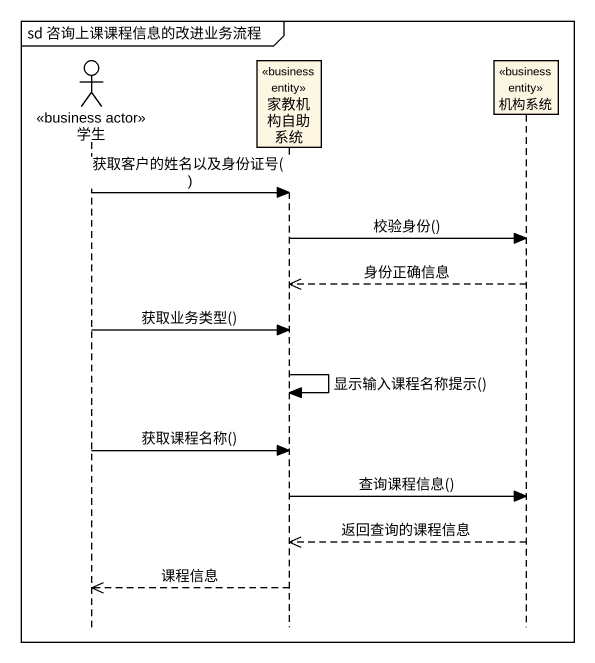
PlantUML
@startuml
mainframe sd 咨询上课课程信息的改进业务流程
hide footbox
actor 学生 <<business actor>>
participant 家教机构自助系统 <<business entity>>
participant 机构系统 <<business entity>>

学生 -> 家教机构自助系统 : 获取客户的姓名以及身份证号()
家教机构自助系统 -> 机构系统 : 校验身份()
机构系统 -->> 家教机构自助系统 : 身份正确信息
学生 -> 家教机构自助系统 : 获取业务类型()
家教机构自助系统 -> 家教机构自助系统 : 显示输入课程名称提示()
学生 -> 家教机构自助系统 : 获取课程名称()
家教机构自助系统 -> 机构系统 : 查询课程信息()
机构系统 -->> 家教机构自助系统 : 返回查询的课程信息
家教机构自助系统 -->> 学生 : 课程信息
@enduml
